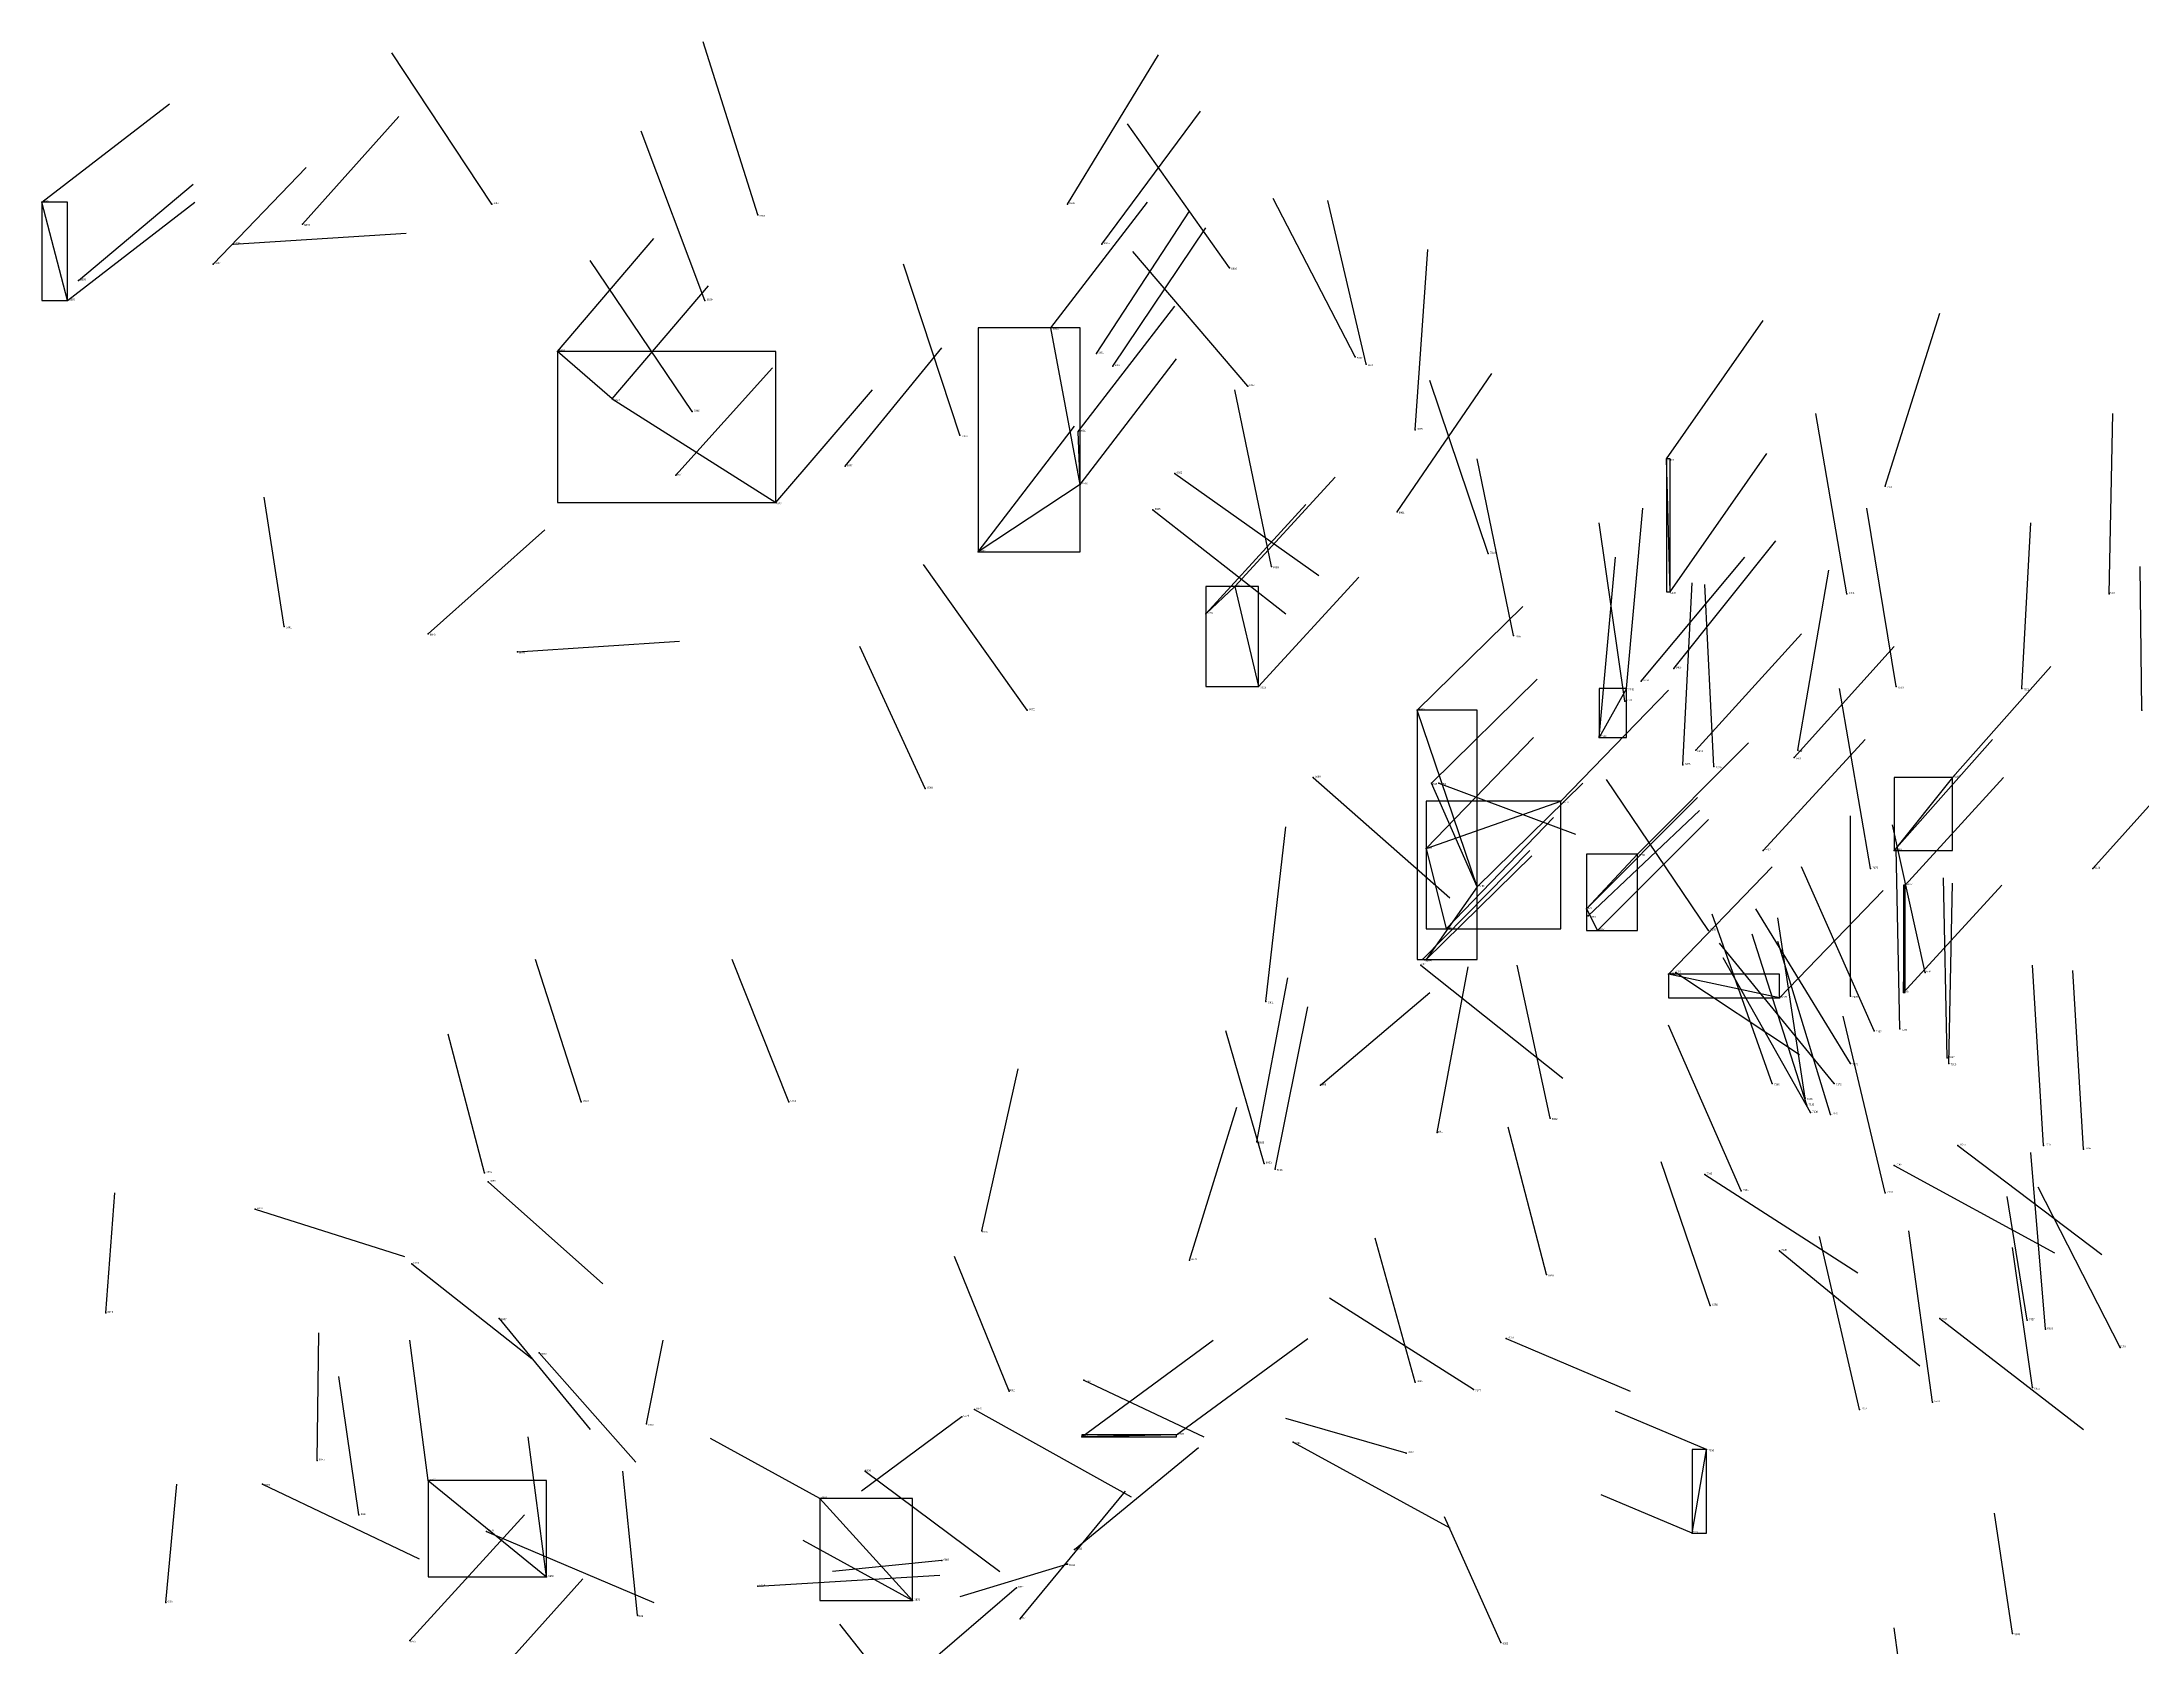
# Model space of a CAD drawing. Extents: x 59.1 to 70.8, y 600.3 to 605.1.
# Drawn here: x 61.275 to 62.428, y 604.205 to 605.087 of the extents above; entities that cross this region are included whole.
import ezdxf

# ---------------------------------------------------------------- set-up
doc = ezdxf.new("R2010")
doc.units = 0
for name, color, linetype in [('Clients', 3, 'CONTINUOUS'), ('Facilities', 3, 'CONTINUOUS'), ('Facilities_lines', 3, 'CONTINUOUS'), ('Min_max_boxes', 1, 'CONTINUOUS'), ('Normals', 1, 'CONTINUOUS'), ('Source_points', 5, 'CONTINUOUS'), ('Text', 3, 'CONTINUOUS')]:
    doc.layers.add(name, color=color, linetype=linetype)

msp = doc.modelspace()

# ---------------------------------------------------------------- linework, layer by layer
at = {"layer": 'Clients', "color": 5}
for p in [(61.275, 604.999, 457.229), (61.829, 604.93, 457.052), (61.558, 604.917, 456.92), (61.844, 604.873, 457.019), (62.167, 604.858, 456.777), (61.678, 604.834, 456.999), (61.789, 604.807, 456.928), (61.914, 604.773, 456.916), (61.943, 604.733, 456.991), (62.03, 604.72, 456.937), (62.13, 604.705, 460.041), (62.038, 604.68, 456.94), (62.109, 604.67, 456.903), (62.151, 604.641, 456.849), (62.292, 604.643, 456.644), (62.298, 604.624, 456.693), (62.046, 604.6, 456.766), (62.129, 604.599, 456.821), (62.035, 604.583, 456.871), (62.168, 604.575, 456.793), (61.846, 604.321, 457.377), (62.189, 604.314, 460.9), (61.552, 604.244, 453.974), (61.753, 604.231, 457.969)]:
    msp.add_point(p, dxfattribs=at)
at = {"layer": 'Facilities', "color": 3}
for p in [(61.522, 604.998, 459.392), (61.838, 604.998, 457.149), (61.418, 604.987, 456.957), (61.668, 604.992, 459.37), (61.38, 604.976, 458.136), (61.857, 604.976, 457.185), (61.369, 604.965, 457.099), (61.927, 604.963, 460.437), (61.295, 604.956, 457.148), (61.289, 604.945, 457.202), (61.639, 604.945, 459.293), (61.854, 604.916, 456.565), (61.863, 604.909, 456.713), (61.996, 604.914, 460.306), (62.002, 604.91, 457.872), (61.937, 604.898, 460.472), (61.588, 604.891, 456.952), (61.632, 604.884, 459.498), (61.779, 604.871, 459.21), (62.029, 604.874, 459.754), (61.623, 604.849, 456.987), (61.716, 604.854, 456.981), (61.897, 604.85, 460.519), (61.845, 604.844, 456.995), (62.287, 604.843, 459.709), (61.885, 604.83, 460.569), (62.019, 604.829, 456.726), (62.069, 604.806, 460.17), (61.95, 604.799, 459.043), (61.93, 604.788, 456.965), (62.169, 604.785, 456.729), (62.266, 604.784, 457.962), (62.41, 604.784, 460.284), (61.408, 604.766, 453.805), (61.487, 604.762, 457.308), (62.083, 604.761, 459.008), (61.536, 604.752, 458.11), (62.145, 604.732, 460.026), (62.153, 604.736, 456.72), (62.171, 604.743, 456.65), (62.293, 604.733, 457.966), (62.362, 604.732, 460.613), (62.144, 604.725, 458.962), (61.816, 604.72, 459.589), (62.428, 604.72, 460.843), (62.183, 604.698, 456.712), (62.239, 604.698, 460.103), (62.176, 604.69, 458.85), (62.193, 604.689, 458.915), (62.237, 604.694, 456.641), (61.76, 604.677, 453.87), (61.973, 604.683, 460.251), (62.042, 604.68, 460.712), (62.324, 604.683, 456.658), (62.035, 604.644, 456.774), (62.22, 604.643, 456.691), (62.279, 604.633, 459.604), (62.401, 604.633, 456.62), (62.063, 604.623, 456.929), (62.123, 604.611, 456.845), (62.124, 604.607, 456.898), (62.19, 604.599, 459.836), (62.033, 604.583, 456.818), (62.032, 604.58, 460.179), (62.172, 604.576, 460.505), (62.309, 604.576, 460.473), (61.947, 604.56, 457.963), (62.229, 604.562, 456.747), (62.268, 604.563, 458.889), (62.297, 604.565, 456.701), (62.281, 604.544, 459.558), (62.295, 604.545, 458.752), (62.268, 604.526, 459.674), (62.321, 604.529, 458.69), (62.322, 604.526, 458.747), (61.977, 604.514, 457.193), (62.225, 604.515, 459.448), (62.259, 604.515, 459.838), (61.571, 604.505, 453.925), (61.685, 604.505, 453.83), (62.243, 604.507, 459.078), (62.244, 604.503, 459.381), (62.103, 604.496, 455.163), (62.246, 604.499, 459.502), (62.257, 604.498, 459.312), (61.942, 604.483, 458.097), (62.041, 604.488, 458.116), (62.327, 604.481, 460.169), (62.374, 604.481, 458.567), (62.396, 604.479, 458.507), (61.946, 604.471, 453.807), (61.952, 604.468, 458.085), (62.292, 604.47, 460.373), (61.518, 604.466, 453.894), (61.52, 604.461, 459.636), (62.188, 604.465, 460.366), (62.208, 604.456, 459.074), (61.392, 604.446, 457.992), (62.287, 604.455, 459.195), (61.791, 604.434, 458.142), (62.229, 604.423, 460.02), (61.478, 604.416, 459.625), (61.905, 604.418, 458.019), (62.101, 604.41, 455.111), (61.31, 604.389, 453.775), (61.526, 604.386, 459.578), (62.191, 604.393, 453.866), (62.317, 604.386, 460.11), (62.079, 604.375, 460.689), (62.365, 604.385, 460.713), (62.375, 604.38, 458.433), (61.548, 604.367, 459.518), (62.416, 604.37, 460.157), (61.847, 604.352, 460.683), (61.806, 604.346, 453.939), (62.029, 604.351, 455.253), (62.061, 604.347, 459.022), (62.313, 604.34, 458.445), (62.368, 604.348, 455.217), (61.78, 604.332, 457.923), (61.787, 604.336, 457.567), (62.273, 604.336, 458.527), (61.607, 604.328, 459.472), (61.898, 604.322, 457.347), (61.962, 604.318, 459.277), (61.426, 604.308, 453.947), (62.024, 604.312, 460.559), (61.396, 604.295, 460.036), (61.487, 604.297, 453.957), (61.727, 604.302, 459.358), (61.702, 604.287, 457.948), (61.449, 604.278, 453.944), (61.519, 604.269, 459.423), (62.181, 604.268, 460.866), (61.769, 604.253, 457.918), (61.838, 604.251, 457.999), (61.842, 604.259, 457.353), (61.668, 604.239, 457.663), (61.81, 604.238, 457.835), (61.343, 604.23, 453.949), (61.602, 604.223, 453.978), (61.812, 604.221, 457.401), (61.477, 604.209, 457.506), (62.076, 604.208, 455.037), (62.357, 604.213, 455.179)]:
    msp.add_point(p, dxfattribs=at)
at = {"layer": 'Facilities_lines', "color": 3}
for p, q in [((61.289, 604.945, 457.202), (61.275, 604.999, 457.229)), ((61.845, 604.844, 456.995), (61.829, 604.93, 457.052)), ((61.588, 604.891, 456.952), (61.558, 604.917, 456.92)), ((61.588, 604.891, 456.952), (61.678, 604.834, 456.999)), ((61.845, 604.844, 456.995), (61.844, 604.873, 457.019)), ((62.169, 604.785, 456.729), (62.167, 604.858, 456.777)), ((61.845, 604.844, 456.995), (61.789, 604.807, 456.928)), ((61.93, 604.788, 456.965), (61.914, 604.773, 456.916)), ((61.93, 604.788, 456.965), (61.943, 604.733, 456.991)), ((62.145, 604.732, 460.026), (62.13, 604.705, 460.041)), ((62.063, 604.623, 456.929), (62.03, 604.72, 456.937)), ((62.063, 604.623, 456.929), (62.038, 604.68, 456.94)), ((62.324, 604.683, 456.658), (62.292, 604.643, 456.644)), ((62.035, 604.644, 456.774), (62.109, 604.67, 456.903)), ((62.035, 604.644, 456.774), (62.046, 604.6, 456.766)), ((62.123, 604.611, 456.845), (62.151, 604.641, 456.849)), ((62.063, 604.623, 456.929), (62.035, 604.583, 456.871)), ((62.297, 604.565, 456.701), (62.298, 604.624, 456.693)), ((62.123, 604.611, 456.845), (62.129, 604.599, 456.821)), ((62.229, 604.562, 456.747), (62.168, 604.575, 456.793)), ((61.898, 604.322, 457.347), (61.846, 604.321, 457.377)), ((62.181, 604.268, 460.866), (62.189, 604.314, 460.9)), ((61.487, 604.297, 453.957), (61.552, 604.244, 453.974)), ((61.702, 604.287, 457.948), (61.753, 604.231, 457.969))]:
    msp.add_line(p, q, dxfattribs=at)
at = {"layer": 'Min_max_boxes', "color": 1}
for p, q in [((61.289, 604.999, 457.202), (61.275, 604.999, 457.202)), ((61.275, 604.999, 457.202), (61.275, 604.945, 457.202)), ((61.289, 604.999, 457.229), (61.275, 604.999, 457.229)), ((61.275, 604.999, 457.229), (61.275, 604.945, 457.229)), ((61.275, 604.999, 457.202), (61.275, 604.999, 457.229)), ((61.289, 604.945, 457.202), (61.289, 604.999, 457.202)), ((61.289, 604.945, 457.229), (61.289, 604.999, 457.229)), ((61.289, 604.999, 457.202), (61.289, 604.999, 457.229)), ((61.275, 604.945, 457.202), (61.289, 604.945, 457.202)), ((61.275, 604.945, 457.229), (61.289, 604.945, 457.229)), ((61.275, 604.945, 457.202), (61.275, 604.945, 457.229)), ((61.289, 604.945, 457.202), (61.289, 604.945, 457.229)), ((61.845, 604.93, 456.928), (61.789, 604.93, 456.928)), ((61.789, 604.93, 456.928), (61.789, 604.807, 456.928)), ((61.845, 604.93, 457.052), (61.789, 604.93, 457.052)), ((61.789, 604.93, 457.052), (61.789, 604.807, 457.052)), ((61.789, 604.93, 456.928), (61.789, 604.93, 457.052)), ((61.845, 604.807, 456.928), (61.845, 604.93, 456.928)), ((61.845, 604.807, 457.052), (61.845, 604.93, 457.052)), ((61.845, 604.93, 456.928), (61.845, 604.93, 457.052)), ((61.678, 604.917, 456.92), (61.558, 604.917, 456.92)), ((61.558, 604.917, 456.92), (61.558, 604.834, 456.92)), ((61.678, 604.917, 456.999), (61.558, 604.917, 456.999)), ((61.558, 604.917, 456.999), (61.558, 604.834, 456.999)), ((61.558, 604.917, 456.92), (61.558, 604.917, 456.999)), ((61.678, 604.834, 456.92), (61.678, 604.917, 456.92)), ((61.678, 604.834, 456.999), (61.678, 604.917, 456.999)), ((61.678, 604.917, 456.92), (61.678, 604.917, 456.999)), ((62.169, 604.858, 456.729), (62.167, 604.858, 456.729)), ((62.167, 604.858, 456.729), (62.167, 604.785, 456.729)), ((62.169, 604.858, 456.777), (62.167, 604.858, 456.777)), ((62.167, 604.858, 456.777), (62.167, 604.785, 456.777)), ((62.167, 604.858, 456.729), (62.167, 604.858, 456.777)), ((62.169, 604.785, 456.729), (62.169, 604.858, 456.729)), ((62.169, 604.785, 456.777), (62.169, 604.858, 456.777)), ((62.169, 604.858, 456.729), (62.169, 604.858, 456.777)), ((61.558, 604.834, 456.92), (61.678, 604.834, 456.92)), ((61.558, 604.834, 456.999), (61.678, 604.834, 456.999)), ((61.558, 604.834, 456.92), (61.558, 604.834, 456.999)), ((61.678, 604.834, 456.92), (61.678, 604.834, 456.999)), ((61.789, 604.807, 456.928), (61.845, 604.807, 456.928)), ((61.789, 604.807, 457.052), (61.845, 604.807, 457.052)), ((61.789, 604.807, 456.928), (61.789, 604.807, 457.052)), ((61.845, 604.807, 456.928), (61.845, 604.807, 457.052)), ((61.943, 604.788, 456.916), (61.914, 604.788, 456.916)), ((61.914, 604.788, 456.916), (61.914, 604.733, 456.916)), ((61.943, 604.788, 456.991), (61.914, 604.788, 456.991)), ((61.914, 604.788, 456.991), (61.914, 604.733, 456.991)), ((61.914, 604.788, 456.916), (61.914, 604.788, 456.991)), ((61.943, 604.733, 456.916), (61.943, 604.788, 456.916)), ((61.943, 604.733, 456.991), (61.943, 604.788, 456.991)), ((61.943, 604.788, 456.916), (61.943, 604.788, 456.991)), ((62.167, 604.785, 456.729), (62.169, 604.785, 456.729)), ((62.167, 604.785, 456.777), (62.169, 604.785, 456.777)), ((62.167, 604.785, 456.729), (62.167, 604.785, 456.777)), ((62.169, 604.785, 456.729), (62.169, 604.785, 456.777)), ((61.914, 604.733, 456.916), (61.943, 604.733, 456.916)), ((61.914, 604.733, 456.991), (61.943, 604.733, 456.991)), ((61.914, 604.733, 456.916), (61.914, 604.733, 456.991)), ((61.943, 604.733, 456.916), (61.943, 604.733, 456.991)), ((62.145, 604.732, 460.026), (62.13, 604.732, 460.026)), ((62.13, 604.732, 460.026), (62.13, 604.705, 460.026)), ((62.145, 604.732, 460.041), (62.13, 604.732, 460.041)), ((62.13, 604.732, 460.041), (62.13, 604.705, 460.041)), ((62.13, 604.732, 460.026), (62.13, 604.732, 460.041)), ((62.145, 604.705, 460.026), (62.145, 604.732, 460.026)), ((62.145, 604.705, 460.041), (62.145, 604.732, 460.041)), ((62.145, 604.732, 460.026), (62.145, 604.732, 460.041)), ((62.063, 604.72, 456.871), (62.03, 604.72, 456.871)), ((62.03, 604.72, 456.871), (62.03, 604.583, 456.871)), ((62.063, 604.72, 456.94), (62.03, 604.72, 456.94)), ((62.03, 604.72, 456.94), (62.03, 604.583, 456.94)), ((62.03, 604.72, 456.871), (62.03, 604.72, 456.94)), ((62.063, 604.583, 456.871), (62.063, 604.72, 456.871)), ((62.063, 604.583, 456.94), (62.063, 604.72, 456.94)), ((62.063, 604.72, 456.871), (62.063, 604.72, 456.94)), ((62.13, 604.705, 460.026), (62.145, 604.705, 460.026)), ((62.13, 604.705, 460.041), (62.145, 604.705, 460.041)), ((62.13, 604.705, 460.026), (62.13, 604.705, 460.041)), ((62.145, 604.705, 460.026), (62.145, 604.705, 460.041)), ((62.324, 604.683, 456.644), (62.292, 604.683, 456.644)), ((62.292, 604.683, 456.644), (62.292, 604.643, 456.644)), ((62.324, 604.683, 456.658), (62.292, 604.683, 456.658)), ((62.292, 604.683, 456.658), (62.292, 604.643, 456.658)), ((62.292, 604.683, 456.644), (62.292, 604.683, 456.658)), ((62.324, 604.643, 456.644), (62.324, 604.683, 456.644)), ((62.324, 604.643, 456.658), (62.324, 604.683, 456.658)), ((62.324, 604.683, 456.644), (62.324, 604.683, 456.658)), ((62.109, 604.67, 456.766), (62.035, 604.67, 456.766)), ((62.035, 604.67, 456.766), (62.035, 604.6, 456.766)), ((62.109, 604.67, 456.903), (62.035, 604.67, 456.903)), ((62.035, 604.67, 456.903), (62.035, 604.6, 456.903)), ((62.035, 604.67, 456.766), (62.035, 604.67, 456.903)), ((62.109, 604.6, 456.766), (62.109, 604.67, 456.766)), ((62.109, 604.6, 456.903), (62.109, 604.67, 456.903)), ((62.109, 604.67, 456.766), (62.109, 604.67, 456.903)), ((62.151, 604.641, 456.821), (62.123, 604.641, 456.821)), ((62.123, 604.641, 456.821), (62.123, 604.599, 456.821)), ((62.151, 604.641, 456.849), (62.123, 604.641, 456.849)), ((62.123, 604.641, 456.849), (62.123, 604.599, 456.849)), ((62.123, 604.641, 456.821), (62.123, 604.641, 456.849)), ((62.151, 604.599, 456.821), (62.151, 604.641, 456.821)), ((62.151, 604.599, 456.849), (62.151, 604.641, 456.849)), ((62.151, 604.641, 456.821), (62.151, 604.641, 456.849)), ((62.292, 604.643, 456.644), (62.324, 604.643, 456.644)), ((62.292, 604.643, 456.658), (62.324, 604.643, 456.658)), ((62.292, 604.643, 456.644), (62.292, 604.643, 456.658)), ((62.324, 604.643, 456.644), (62.324, 604.643, 456.658)), ((62.298, 604.624, 456.693), (62.297, 604.624, 456.693)), ((62.297, 604.624, 456.693), (62.297, 604.565, 456.693)), ((62.298, 604.624, 456.701), (62.297, 604.624, 456.701)), ((62.297, 604.624, 456.701), (62.297, 604.565, 456.701)), ((62.297, 604.624, 456.693), (62.297, 604.624, 456.701)), ((62.298, 604.565, 456.693), (62.298, 604.624, 456.693)), ((62.298, 604.565, 456.701), (62.298, 604.624, 456.701)), ((62.298, 604.624, 456.693), (62.298, 604.624, 456.701)), ((62.035, 604.6, 456.766), (62.109, 604.6, 456.766)), ((62.035, 604.6, 456.903), (62.109, 604.6, 456.903)), ((62.035, 604.6, 456.766), (62.035, 604.6, 456.903)), ((62.109, 604.6, 456.766), (62.109, 604.6, 456.903)), ((62.123, 604.599, 456.821), (62.151, 604.599, 456.821)), ((62.123, 604.599, 456.849), (62.151, 604.599, 456.849)), ((62.123, 604.599, 456.821), (62.123, 604.599, 456.849)), ((62.151, 604.599, 456.821), (62.151, 604.599, 456.849)), ((62.03, 604.583, 456.871), (62.063, 604.583, 456.871)), ((62.03, 604.583, 456.94), (62.063, 604.583, 456.94)), ((62.03, 604.583, 456.871), (62.03, 604.583, 456.94)), ((62.063, 604.583, 456.871), (62.063, 604.583, 456.94)), ((62.229, 604.575, 456.747), (62.168, 604.575, 456.747)), ((62.168, 604.575, 456.747), (62.168, 604.562, 456.747)), ((62.229, 604.575, 456.793), (62.168, 604.575, 456.793)), ((62.168, 604.575, 456.793), (62.168, 604.562, 456.793)), ((62.168, 604.575, 456.747), (62.168, 604.575, 456.793)), ((62.229, 604.562, 456.747), (62.229, 604.575, 456.747)), ((62.229, 604.562, 456.793), (62.229, 604.575, 456.793)), ((62.229, 604.575, 456.747), (62.229, 604.575, 456.793)), ((62.168, 604.562, 456.747), (62.229, 604.562, 456.747)), ((62.168, 604.562, 456.793), (62.229, 604.562, 456.793)), ((62.168, 604.562, 456.747), (62.168, 604.562, 456.793)), ((62.229, 604.562, 456.747), (62.229, 604.562, 456.793)), ((62.297, 604.565, 456.693), (62.298, 604.565, 456.693)), ((62.297, 604.565, 456.701), (62.298, 604.565, 456.701)), ((62.297, 604.565, 456.693), (62.297, 604.565, 456.701)), ((62.298, 604.565, 456.693), (62.298, 604.565, 456.701)), ((61.898, 604.322, 457.347), (61.846, 604.322, 457.347)), ((61.846, 604.322, 457.347), (61.846, 604.321, 457.347)), ((61.898, 604.322, 457.377), (61.846, 604.322, 457.377)), ((61.846, 604.322, 457.377), (61.846, 604.321, 457.377)), ((61.846, 604.322, 457.347), (61.846, 604.322, 457.377)), ((61.846, 604.321, 457.347), (61.898, 604.321, 457.347)), ((61.846, 604.321, 457.377), (61.898, 604.321, 457.377)), ((61.846, 604.321, 457.347), (61.846, 604.321, 457.377)), ((61.898, 604.321, 457.347), (61.898, 604.322, 457.347)), ((61.898, 604.321, 457.377), (61.898, 604.322, 457.377)), ((61.898, 604.322, 457.347), (61.898, 604.322, 457.377)), ((61.898, 604.321, 457.347), (61.898, 604.321, 457.377)), ((62.189, 604.314, 460.866), (62.181, 604.314, 460.866)), ((62.181, 604.314, 460.866), (62.181, 604.268, 460.866)), ((62.189, 604.314, 460.9), (62.181, 604.314, 460.9)), ((62.181, 604.314, 460.9), (62.181, 604.268, 460.9)), ((62.181, 604.314, 460.866), (62.181, 604.314, 460.9)), ((62.189, 604.268, 460.866), (62.189, 604.314, 460.866)), ((62.189, 604.268, 460.9), (62.189, 604.314, 460.9)), ((62.189, 604.314, 460.866), (62.189, 604.314, 460.9)), ((61.552, 604.297, 453.957), (61.487, 604.297, 453.957)), ((61.487, 604.297, 453.957), (61.487, 604.244, 453.957)), ((61.552, 604.297, 453.974), (61.487, 604.297, 453.974)), ((61.487, 604.297, 453.974), (61.487, 604.244, 453.974)), ((61.487, 604.297, 453.957), (61.487, 604.297, 453.974)), ((61.552, 604.244, 453.957), (61.552, 604.297, 453.957)), ((61.552, 604.244, 453.974), (61.552, 604.297, 453.974)), ((61.552, 604.297, 453.957), (61.552, 604.297, 453.974)), ((61.753, 604.287, 457.948), (61.702, 604.287, 457.948)), ((61.702, 604.287, 457.948), (61.702, 604.231, 457.948)), ((61.753, 604.287, 457.969), (61.702, 604.287, 457.969)), ((61.702, 604.287, 457.969), (61.702, 604.231, 457.969)), ((61.702, 604.287, 457.948), (61.702, 604.287, 457.969)), ((61.753, 604.231, 457.948), (61.753, 604.287, 457.948)), ((61.753, 604.231, 457.969), (61.753, 604.287, 457.969)), ((61.753, 604.287, 457.948), (61.753, 604.287, 457.969)), ((62.181, 604.268, 460.866), (62.189, 604.268, 460.866)), ((62.181, 604.268, 460.9), (62.189, 604.268, 460.9)), ((62.181, 604.268, 460.866), (62.181, 604.268, 460.9)), ((62.189, 604.268, 460.866), (62.189, 604.268, 460.9)), ((61.487, 604.244, 453.957), (61.552, 604.244, 453.957)), ((61.487, 604.244, 453.974), (61.552, 604.244, 453.974)), ((61.487, 604.244, 453.957), (61.487, 604.244, 453.974)), ((61.552, 604.244, 453.957), (61.552, 604.244, 453.974)), ((61.702, 604.231, 457.948), (61.753, 604.231, 457.948)), ((61.702, 604.231, 457.969), (61.753, 604.231, 457.969)), ((61.702, 604.231, 457.948), (61.702, 604.231, 457.969)), ((61.753, 604.231, 457.948), (61.753, 604.231, 457.969))]:
    msp.add_line(p, q, dxfattribs=at)
at = {"layer": 'Normals', "color": 1}
for p, q in [((61.522, 604.998, 459.392), (61.467, 605.081, 459.385)), ((61.668, 604.992, 459.37), (61.638, 605.087, 459.362)), ((61.838, 604.998, 457.149), (61.888, 605.08, 457.178)), ((61.275, 604.999, 457.229), (61.345, 605.053, 457.276)), ((61.418, 604.987, 456.957), (61.471, 605.046, 457.018)), ((61.857, 604.976, 457.185), (61.911, 605.049, 457.226)), ((61.639, 604.945, 459.293), (61.604, 605.038, 459.286)), ((61.927, 604.963, 460.437), (61.871, 605.042, 460.462)), ((61.295, 604.956, 457.148), (61.358, 605.009, 457.205)), ((61.369, 604.965, 457.099), (61.42, 605.018, 457.167)), ((61.289, 604.945, 457.202), (61.359, 604.999, 457.249)), ((61.829, 604.93, 457.052), (61.882, 604.999, 457.102)), ((61.996, 604.914, 460.306), (61.951, 605.001, 460.327)), ((62.002, 604.91, 457.872), (61.981, 605, 457.91)), ((61.854, 604.916, 456.565), (61.905, 604.994, 456.601)), ((61.38, 604.976, 458.136), (61.475, 604.982, 458.104)), ((61.558, 604.917, 456.92), (61.611, 604.979, 456.978)), ((61.863, 604.909, 456.713), (61.914, 604.985, 456.753)), ((61.632, 604.884, 459.498), (61.576, 604.967, 459.497)), ((61.779, 604.871, 459.21), (61.748, 604.965, 459.196)), ((61.937, 604.898, 460.472), (61.874, 604.972, 460.493)), ((62.029, 604.874, 459.754), (62.036, 604.973, 459.744)), ((61.588, 604.891, 456.952), (61.641, 604.953, 457.01)), ((61.844, 604.873, 457.019), (61.897, 604.942, 457.069)), ((62.167, 604.858, 456.777), (62.22, 604.934, 456.815)), ((62.287, 604.843, 459.709), (62.317, 604.938, 459.709)), ((61.716, 604.854, 456.981), (61.769, 604.919, 457.035)), ((61.623, 604.849, 456.987), (61.676, 604.908, 457.047)), ((61.845, 604.844, 456.995), (61.898, 604.913, 457.045)), ((62.019, 604.829, 456.726), (62.071, 604.905, 456.766)), ((61.678, 604.834, 456.999), (61.731, 604.896, 457.057)), ((61.95, 604.799, 459.043), (61.93, 604.896, 459.03)), ((62.069, 604.806, 460.17), (62.037, 604.901, 460.175)), ((62.266, 604.784, 457.962), (62.249, 604.883, 457.962)), ((62.41, 604.784, 460.284), (62.412, 604.883, 460.297)), ((61.789, 604.807, 456.928), (61.842, 604.876, 456.978)), ((62.169, 604.785, 456.729), (62.222, 604.861, 456.767)), ((61.897, 604.85, 460.519), (61.976, 604.794, 460.493)), ((61.93, 604.788, 456.965), (61.985, 604.848, 457.022)), ((62.083, 604.761, 459.008), (62.063, 604.858, 458.996)), ((61.408, 604.766, 453.805), (61.397, 604.837, 453.874)), ((61.885, 604.83, 460.569), (61.958, 604.773, 460.53)), ((61.914, 604.773, 456.916), (61.969, 604.833, 456.973)), ((62.145, 604.732, 460.026), (62.154, 604.831, 460.014)), ((62.293, 604.733, 457.966), (62.277, 604.831, 457.955)), ((61.487, 604.762, 457.308), (61.551, 604.819, 457.36)), ((62.144, 604.725, 458.962), (62.13, 604.823, 458.952)), ((62.171, 604.743, 456.65), (62.227, 604.813, 456.694)), ((62.362, 604.732, 460.613), (62.367, 604.823, 460.654)), ((62.13, 604.705, 460.041), (62.139, 604.804, 460.029)), ((62.153, 604.736, 456.72), (62.21, 604.804, 456.766)), ((61.816, 604.72, 459.589), (61.759, 604.8, 459.609)), ((61.943, 604.733, 456.991), (61.998, 604.793, 457.048)), ((62.176, 604.69, 458.85), (62.181, 604.79, 458.842)), ((62.239, 604.698, 460.103), (62.256, 604.797, 460.099)), ((62.428, 604.72, 460.843), (62.427, 604.799, 460.904)), ((62.193, 604.689, 458.915), (62.188, 604.789, 458.909)), ((62.03, 604.72, 456.937), (62.088, 604.777, 456.995)), ((61.536, 604.752, 458.11), (61.625, 604.758, 458.064)), ((61.76, 604.677, 453.87), (61.724, 604.755, 453.921)), ((62.183, 604.698, 456.712), (62.241, 604.762, 456.762)), ((62.237, 604.694, 456.641), (62.292, 604.755, 456.697)), ((62.324, 604.683, 456.658), (62.378, 604.744, 456.715)), ((62.038, 604.68, 456.94), (62.096, 604.737, 456.998)), ((62.279, 604.633, 459.604), (62.262, 604.732, 459.606)), ((62.109, 604.67, 456.903), (62.168, 604.731, 456.956)), ((62.035, 604.644, 456.774), (62.094, 604.705, 456.827)), ((62.151, 604.641, 456.849), (62.212, 604.702, 456.9)), ((62.22, 604.643, 456.691), (62.276, 604.704, 456.747)), ((62.292, 604.643, 456.644), (62.346, 604.704, 456.701)), ((62.401, 604.633, 456.62), (62.453, 604.691, 456.683)), ((61.973, 604.683, 460.251), (62.048, 604.617, 460.244)), ((62.042, 604.68, 460.712), (62.117, 604.652, 460.652)), ((62.063, 604.623, 456.929), (62.121, 604.68, 456.987)), ((62.19, 604.599, 459.836), (62.134, 604.682, 459.84)), ((62.298, 604.624, 456.693), (62.352, 604.683, 456.752)), ((62.123, 604.611, 456.845), (62.184, 604.672, 456.896)), ((62.124, 604.607, 456.898), (62.185, 604.665, 456.952)), ((61.947, 604.56, 457.963), (61.958, 604.656, 457.937)), ((62.046, 604.6, 456.766), (62.105, 604.661, 456.819)), ((62.129, 604.599, 456.821), (62.19, 604.66, 456.872)), ((62.268, 604.563, 458.889), (62.268, 604.662, 458.876)), ((62.309, 604.576, 460.473), (62.291, 604.657, 460.529)), ((62.033, 604.583, 456.818), (62.092, 604.643, 456.872)), ((62.035, 604.583, 456.871), (62.093, 604.64, 456.929)), ((62.295, 604.545, 458.752), (62.293, 604.644, 458.737)), ((62.168, 604.575, 456.793), (62.225, 604.634, 456.85)), ((62.281, 604.544, 459.558), (62.241, 604.634, 459.575)), ((62.229, 604.562, 456.747), (62.286, 604.621, 456.805)), ((62.297, 604.565, 456.701), (62.351, 604.624, 456.76)), ((62.321, 604.529, 458.69), (62.319, 604.628, 458.678)), ((62.322, 604.526, 458.747), (62.324, 604.625, 458.731)), ((62.225, 604.515, 459.448), (62.192, 604.608, 459.464)), ((62.268, 604.526, 459.674), (62.216, 604.611, 459.672)), ((62.243, 604.507, 459.078), (62.228, 604.606, 459.072)), ((62.244, 604.503, 459.381), (62.214, 604.597, 459.397)), ((61.571, 604.505, 453.925), (61.546, 604.583, 453.983)), ((61.685, 604.505, 453.83), (61.654, 604.583, 453.885)), ((62.259, 604.515, 459.838), (62.196, 604.592, 459.83)), ((62.246, 604.499, 459.502), (62.198, 604.584, 459.524)), ((62.257, 604.498, 459.312), (62.228, 604.593, 459.325)), ((61.942, 604.483, 458.097), (61.959, 604.573, 458.058)), ((62.032, 604.58, 460.179), (62.11, 604.518, 460.182)), ((62.041, 604.488, 458.116), (62.058, 604.579, 458.078)), ((62.103, 604.496, 455.163), (62.085, 604.58, 455.214)), ((62.172, 604.576, 460.505), (62.24, 604.531, 460.447)), ((62.374, 604.481, 458.567), (62.368, 604.58, 458.552)), ((62.396, 604.479, 458.507), (62.39, 604.577, 458.49)), ((61.977, 604.514, 457.193), (62.037, 604.565, 457.255)), ((61.952, 604.468, 458.085), (61.97, 604.557, 458.043)), ((62.287, 604.455, 459.195), (62.264, 604.552, 459.197)), ((61.518, 604.466, 453.894), (61.498, 604.542, 453.956)), ((61.946, 604.471, 453.807), (61.925, 604.544, 453.872)), ((62.208, 604.456, 459.074), (62.168, 604.547, 459.064)), ((61.791, 604.434, 458.142), (61.811, 604.523, 458.101)), ((61.905, 604.418, 458.019), (61.931, 604.502, 457.972)), ((62.101, 604.41, 455.111), (62.08, 604.491, 455.166)), ((62.327, 604.481, 460.169), (62.406, 604.421, 460.182)), ((62.191, 604.393, 453.866), (62.164, 604.472, 453.922)), ((62.292, 604.47, 460.373), (62.38, 604.422, 460.368)), ((62.375, 604.38, 458.433), (62.367, 604.477, 458.408)), ((61.52, 604.461, 459.636), (61.583, 604.405, 459.583)), ((62.188, 604.465, 460.366), (62.272, 604.411, 460.364)), ((62.416, 604.37, 460.157), (62.371, 604.458, 460.174)), ((61.31, 604.389, 453.775), (61.315, 604.455, 453.85)), ((61.392, 604.446, 457.992), (61.474, 604.42, 457.941)), ((62.365, 604.385, 460.713), (62.354, 604.453, 460.786)), ((62.313, 604.34, 458.445), (62.3, 604.434, 458.414)), ((62.029, 604.351, 455.253), (62.007, 604.43, 455.31)), ((62.229, 604.423, 460.02), (62.306, 604.36, 460.01)), ((62.273, 604.336, 458.527), (62.251, 604.431, 458.506)), ((62.368, 604.348, 455.217), (62.357, 604.425, 455.28)), ((61.478, 604.416, 459.625), (61.544, 604.364, 459.571)), ((61.806, 604.346, 453.939), (61.776, 604.42, 453.999)), ((61.526, 604.386, 459.578), (61.576, 604.325, 459.517)), ((62.061, 604.347, 459.022), (61.982, 604.397, 458.986)), ((62.317, 604.386, 460.11), (62.396, 604.325, 460.104)), ((61.426, 604.308, 453.947), (61.427, 604.378, 454.018)), ((61.898, 604.322, 457.347), (61.97, 604.375, 457.393)), ((62.079, 604.375, 460.689), (62.147, 604.346, 460.621)), ((61.487, 604.297, 453.957), (61.477, 604.374, 454.02)), ((61.548, 604.367, 459.518), (61.601, 604.307, 459.458)), ((61.607, 604.328, 459.472), (61.616, 604.374, 459.56)), ((61.846, 604.321, 457.377), (61.918, 604.374, 457.423)), ((61.449, 604.278, 453.944), (61.438, 604.354, 454.008)), ((61.847, 604.352, 460.683), (61.913, 604.321, 460.615)), ((61.78, 604.332, 457.923), (61.725, 604.291, 457.996)), ((61.787, 604.336, 457.567), (61.873, 604.288, 457.549)), ((62.024, 604.312, 460.559), (61.958, 604.331, 460.632)), ((62.189, 604.314, 460.9), (62.139, 604.335, 460.984)), ((61.552, 604.244, 453.974), (61.542, 604.321, 454.037)), ((61.702, 604.287, 457.948), (61.642, 604.32, 458.021)), ((61.962, 604.318, 459.277), (62.048, 604.271, 459.295)), ((61.842, 604.259, 457.353), (61.91, 604.315, 457.401)), ((61.343, 604.23, 453.949), (61.349, 604.295, 454.025)), ((61.396, 604.295, 460.036), (61.482, 604.254, 460.007)), ((61.602, 604.223, 453.978), (61.594, 604.302, 454.039)), ((61.727, 604.302, 459.358), (61.801, 604.247, 459.318)), ((61.812, 604.221, 457.401), (61.87, 604.291, 457.443)), ((62.181, 604.268, 460.866), (62.131, 604.289, 460.95)), ((61.477, 604.209, 457.506), (61.54, 604.278, 457.541)), ((62.076, 604.208, 455.037), (62.045, 604.277, 455.102)), ((62.357, 604.213, 455.179), (62.347, 604.279, 455.253)), ((61.519, 604.269, 459.423), (61.611, 604.23, 459.415)), ((61.753, 604.231, 457.969), (61.693, 604.264, 458.042)), ((61.769, 604.253, 457.918), (61.709, 604.247, 457.998)), ((61.838, 604.251, 457.999), (61.779, 604.233, 458.078)), ((61.51, 604.174, 457.501), (61.572, 604.243, 457.538)), ((61.668, 604.239, 457.663), (61.768, 604.245, 457.656)), ((61.81, 604.238, 457.835), (61.759, 604.194, 457.909)), ((61.77, 604.146, 454.604), (61.713, 604.218, 454.644)), ((62.302, 604.141, 455.286), (62.292, 604.216, 455.352))]:
    msp.add_line(p, q, dxfattribs=at)
at = {"layer": 'Source_points', "color": 5}
for p in [(61.275, 604.999, 457.229), (61.522, 604.998, 459.392), (61.838, 604.998, 457.149), (61.418, 604.987, 456.957), (61.668, 604.992, 459.37), (61.38, 604.976, 458.136), (61.857, 604.976, 457.185), (61.369, 604.965, 457.099), (61.927, 604.963, 460.437), (61.295, 604.956, 457.148), (61.289, 604.945, 457.202), (61.639, 604.945, 459.293), (61.829, 604.93, 457.052), (61.558, 604.917, 456.92), (61.854, 604.916, 456.565), (61.863, 604.909, 456.713), (61.996, 604.914, 460.306), (62.002, 604.91, 457.872), (61.937, 604.898, 460.472), (61.588, 604.891, 456.952), (61.632, 604.884, 459.498), (61.779, 604.871, 459.21), (61.844, 604.873, 457.019), (62.029, 604.874, 459.754), (61.623, 604.849, 456.987), (61.716, 604.854, 456.981), (61.897, 604.85, 460.519), (62.167, 604.858, 456.777), (61.845, 604.844, 456.995), (62.287, 604.843, 459.709), (61.678, 604.834, 456.999), (61.885, 604.83, 460.569), (62.019, 604.829, 456.726), (61.789, 604.807, 456.928), (62.069, 604.806, 460.17), (61.95, 604.799, 459.043), (61.93, 604.788, 456.965), (62.169, 604.785, 456.729), (62.266, 604.784, 457.962), (62.41, 604.784, 460.284), (61.914, 604.773, 456.916), (61.408, 604.766, 453.805), (61.487, 604.762, 457.308), (62.083, 604.761, 459.008), (61.536, 604.752, 458.11), (61.943, 604.733, 456.991), (62.145, 604.732, 460.026), (62.153, 604.736, 456.72), (62.171, 604.743, 456.65), (62.293, 604.733, 457.966), (62.362, 604.732, 460.613), (62.144, 604.725, 458.962), (61.816, 604.72, 459.589), (62.03, 604.72, 456.937), (62.428, 604.72, 460.843), (62.13, 604.705, 460.041), (62.183, 604.698, 456.712), (62.239, 604.698, 460.103), (62.176, 604.69, 458.85), (62.193, 604.689, 458.915), (62.237, 604.694, 456.641), (61.76, 604.677, 453.87), (61.973, 604.683, 460.251), (62.038, 604.68, 456.94), (62.042, 604.68, 460.712), (62.324, 604.683, 456.658), (62.109, 604.67, 456.903), (62.035, 604.644, 456.774), (62.151, 604.641, 456.849), (62.22, 604.643, 456.691), (62.292, 604.643, 456.644), (62.279, 604.633, 459.604), (62.401, 604.633, 456.62), (62.063, 604.623, 456.929), (62.298, 604.624, 456.693), (62.123, 604.611, 456.845), (62.124, 604.607, 456.898), (62.046, 604.6, 456.766), (62.129, 604.599, 456.821), (62.19, 604.599, 459.836), (62.033, 604.583, 456.818), (62.035, 604.583, 456.871), (62.032, 604.58, 460.179), (62.168, 604.575, 456.793), (62.172, 604.576, 460.505), (62.309, 604.576, 460.473), (61.947, 604.56, 457.963), (62.229, 604.562, 456.747), (62.268, 604.563, 458.889), (62.297, 604.565, 456.701), (62.281, 604.544, 459.558), (62.295, 604.545, 458.752), (62.268, 604.526, 459.674), (62.321, 604.529, 458.69), (62.322, 604.526, 458.747), (61.977, 604.514, 457.193), (62.225, 604.515, 459.448), (62.259, 604.515, 459.838), (61.571, 604.505, 453.925), (61.685, 604.505, 453.83), (62.243, 604.507, 459.078), (62.244, 604.503, 459.381), (62.103, 604.496, 455.163), (62.246, 604.499, 459.502), (62.257, 604.498, 459.312), (61.942, 604.483, 458.097), (62.041, 604.488, 458.116), (62.327, 604.481, 460.169), (62.374, 604.481, 458.567), (62.396, 604.479, 458.507), (61.946, 604.471, 453.807), (61.952, 604.468, 458.085), (62.292, 604.47, 460.373), (61.518, 604.466, 453.894), (61.52, 604.461, 459.636), (62.188, 604.465, 460.366), (62.208, 604.456, 459.074), (61.392, 604.446, 457.992), (62.287, 604.455, 459.195), (61.791, 604.434, 458.142), (62.229, 604.423, 460.02), (61.478, 604.416, 459.625), (61.905, 604.418, 458.019), (62.101, 604.41, 455.111), (61.31, 604.389, 453.775), (61.526, 604.386, 459.578), (62.191, 604.393, 453.866), (62.317, 604.386, 460.11), (62.079, 604.375, 460.689), (62.365, 604.385, 460.713), (62.375, 604.38, 458.433), (61.548, 604.367, 459.518), (62.416, 604.37, 460.157), (61.847, 604.352, 460.683), (61.806, 604.346, 453.939), (62.029, 604.351, 455.253), (62.061, 604.347, 459.022), (62.313, 604.34, 458.445), (62.368, 604.348, 455.217), (61.78, 604.332, 457.923), (61.787, 604.336, 457.567), (62.273, 604.336, 458.527), (61.607, 604.328, 459.472), (61.846, 604.321, 457.377), (61.898, 604.322, 457.347), (61.962, 604.318, 459.277), (61.426, 604.308, 453.947), (62.024, 604.312, 460.559), (62.189, 604.314, 460.9), (61.396, 604.295, 460.036), (61.487, 604.297, 453.957), (61.727, 604.302, 459.358), (61.702, 604.287, 457.948), (61.449, 604.278, 453.944), (61.519, 604.269, 459.423), (62.181, 604.268, 460.866), (61.769, 604.253, 457.918), (61.838, 604.251, 457.999), (61.842, 604.259, 457.353), (61.552, 604.244, 453.974), (61.668, 604.239, 457.663), (61.81, 604.238, 457.835), (61.343, 604.23, 453.949), (61.753, 604.231, 457.969), (61.602, 604.223, 453.978), (61.812, 604.221, 457.401), (61.477, 604.209, 457.506), (62.076, 604.208, 455.037), (62.357, 604.213, 455.179)]:
    msp.add_point(p, dxfattribs=at)

# ---------------------------------------------------------------- texts
at = {"layer": 'Text', "color": 3}
for s, p in [('6894', (61.276, 604.999, 457.229)), ('6957', (61.523, 604.998, 459.392)), ('6906', (61.839, 604.998, 457.149)), ('6873', (61.419, 604.986, 456.957)), ('6961', (61.669, 604.991, 459.37)), ('6895', (61.381, 604.976, 458.136)), ('6905', (61.858, 604.976, 457.185)), ('6883', (61.37, 604.965, 457.099)), ('6966', (61.928, 604.962, 460.437)), ('6885', (61.296, 604.956, 457.148)), ('6887', (61.29, 604.945, 457.202)), ('6989', (61.64, 604.945, 459.293)), ('6903', (61.83, 604.929, 457.052)), ('6866', (61.559, 604.917, 456.92)), ('6915', (61.855, 604.916, 456.565)), ('6922', (61.864, 604.909, 456.713)), ('6968', (61.997, 604.913, 460.306)), ('6871', (62.003, 604.909, 457.872)), ('6964', (61.938, 604.898, 460.472)), ('6853', (61.589, 604.89, 456.952)), ('6998', (61.633, 604.884, 459.498)), ('7000', (61.78, 604.87, 459.21)), ('6904', (61.845, 604.873, 457.019)), ('6975', (62.03, 604.874, 459.754)), ('6867', (61.623, 604.849, 456.987)), ('6869', (61.717, 604.854, 456.981)), ('6962', (61.898, 604.85, 460.519)), ('6484', (62.168, 604.857, 456.777)), ('6916', (61.846, 604.844, 456.995)), ('7171', (62.288, 604.842, 459.709)), ('6872', (61.678, 604.833, 456.999)), ('6965', (61.886, 604.83, 460.569)), ('6901', (62.02, 604.828, 456.726)), ('6920', (61.79, 604.807, 456.928)), ('7044', (62.07, 604.806, 460.17)), ('6999', (61.951, 604.798, 459.043)), ('6911', (61.931, 604.788, 456.965)), ('6480', (62.169, 604.784, 456.729)), ('6558', (62.267, 604.784, 457.962)), ('7039', (62.41, 604.784, 460.284)), ('6910', (61.915, 604.773, 456.916)), ('6941', (61.409, 604.765, 453.805)), ('6949', (61.488, 604.761, 457.308)), ('7180', (62.084, 604.76, 459.008)), ('6909', (61.537, 604.751, 458.11)), ('6460', (62.172, 604.743, 456.65)), ('6923', (61.944, 604.732, 456.991)), ('7042', (62.146, 604.731, 460.026)), ('6474', (62.154, 604.736, 456.72)), ('6539', (62.294, 604.732, 457.966)), ('7021', (62.363, 604.731, 460.613)), ('6972', (61.817, 604.72, 459.589)), ('6900', (62.031, 604.72, 456.937)), ('7193', (62.145, 604.725, 458.962)), ('7038', (62.131, 604.705, 460.041)), ('6498', (62.184, 604.697, 456.712)), ('7041', (62.239, 604.697, 460.103)), ('7206', (62.177, 604.69, 458.85)), ('7220', (62.194, 604.688, 458.915)), ('6471', (62.238, 604.693, 456.641)), ('6948', (61.761, 604.677, 453.87)), ('6969', (61.974, 604.683, 460.251)), ('6896', (62.038, 604.679, 456.94)), ('6994', (62.043, 604.679, 460.712)), ('6468', (62.325, 604.683, 456.658)), ('6510', (62.11, 604.669, 456.903)), ('6899', (62.035, 604.644, 456.774)), ('6489', (62.152, 604.64, 456.849)), ('6462', (62.221, 604.643, 456.691)), ('6469', (62.293, 604.643, 456.644)), ('7175', (62.28, 604.633, 459.604)), ('6464', (62.402, 604.633, 456.62)), ('6490', (62.064, 604.623, 456.929)), ('6477', (62.299, 604.624, 456.693)), ('6476', (62.123, 604.611, 456.845)), ('6483', (62.125, 604.606, 456.898)), ('6472', (62.047, 604.6, 456.766)), ('6504', (62.13, 604.599, 456.821)), ('7155', (62.191, 604.599, 459.836)), ('6897', (62.034, 604.582, 456.818)), ('6898', (62.035, 604.582, 456.871)), ('7001', (62.032, 604.58, 460.179)), ('6481', (62.169, 604.575, 456.793)), ('7023', (62.172, 604.576, 460.505)), ('7034', (62.309, 604.576, 460.473)), ('6902', (61.948, 604.559, 457.963)), ('6475', (62.23, 604.562, 456.747)), ('7205', (62.269, 604.562, 458.889)), ('6465', (62.297, 604.565, 456.701)), ('7152', (62.282, 604.543, 459.558)), ('7199', (62.296, 604.544, 458.752)), ('7173', (62.269, 604.525, 459.674)), ('7217', (62.322, 604.529, 458.69)), ('7203', (62.323, 604.525, 458.747)), ('6908', (61.977, 604.514, 457.193)), ('7169', (62.226, 604.514, 459.448)), ('7172', (62.26, 604.514, 459.838)), ('6944', (61.572, 604.505, 453.925)), ('6951', (61.686, 604.505, 453.83)), ('7105', (62.244, 604.506, 459.078)), ('7139', (62.245, 604.503, 459.381)), ('6802', (62.104, 604.495, 455.163)), ('7138', (62.247, 604.499, 459.502)), ('7179', (62.258, 604.498, 459.312)), ('6933', (61.943, 604.482, 458.097)), ('6891', (62.041, 604.488, 458.116)), ('7025', (62.328, 604.481, 460.169)), ('7219', (62.375, 604.481, 458.567)), ('7195', (62.397, 604.479, 458.507)), ('6952', (61.519, 604.466, 453.894)), ('6953', (61.947, 604.471, 453.807)), ('6935', (61.953, 604.467, 458.085)), ('7043', (62.293, 604.47, 460.373)), ('6959', (61.521, 604.461, 459.636)), ('7040', (62.189, 604.465, 460.366)), ('7181', (62.209, 604.456, 459.074)), ('7174', (62.288, 604.455, 459.195)), ('6946', (61.393, 604.446, 457.992)), ('6928', (61.791, 604.433, 458.142)), ('7045', (62.23, 604.423, 460.02)), ('6996', (61.479, 604.416, 459.625)), ('6931', (61.906, 604.418, 458.019)), ('6803', (62.102, 604.409, 455.111)), ('6943', (61.311, 604.389, 453.775)), ('6997', (61.527, 604.385, 459.578)), ('6756', (62.192, 604.393, 453.866)), ('7037', (62.318, 604.385, 460.11)), ('7027', (62.366, 604.385, 460.713)), ('7028', (62.08, 604.375, 460.689)), ('6563', (62.376, 604.38, 458.433)), ('6956', (61.549, 604.366, 459.518)), ('7003', (62.416, 604.37, 460.157)), ('6967', (61.848, 604.351, 460.683)), ('6865', (62.03, 604.351, 455.253)), ('6942', (61.806, 604.346, 453.939)), ('7177', (62.062, 604.346, 459.022)), ('6561', (62.314, 604.34, 458.445)), ('6815', (62.369, 604.347, 455.217)), ('6876', (61.781, 604.332, 457.923)), ('6879', (61.788, 604.336, 457.567)), ('7222', (62.274, 604.336, 458.527)), ('6987', (61.608, 604.327, 459.472)), ('6884', (61.846, 604.321, 457.377)), ('6907', (61.899, 604.322, 457.347)), ('6986', (61.963, 604.317, 459.277)), ('6945', (61.427, 604.308, 453.947)), ('7002', (62.025, 604.312, 460.559)), ('7030', (62.19, 604.313, 460.9)), ('6978', (61.397, 604.294, 460.036)), ('6940', (61.488, 604.297, 453.957)), ('6988', (61.727, 604.302, 459.358)), ('6892', (61.703, 604.287, 457.948)), ('6947', (61.45, 604.278, 453.944)), ('6990', (61.52, 604.269, 459.423)), ('6888', (61.843, 604.259, 457.353)), ('7013', (62.181, 604.268, 460.866)), ('6880', (61.77, 604.253, 457.918)), ('6889', (61.839, 604.25, 457.999)), ('6950', (61.553, 604.244, 453.974)), ('6954', (61.669, 604.239, 457.663)), ('6874', (61.811, 604.238, 457.835)), ('6937', (61.344, 604.23, 453.949)), ('6875', (61.754, 604.231, 457.969)), ('6938', (61.602, 604.222, 453.978)), ('6917', (61.812, 604.221, 457.401)), ('6955', (61.477, 604.208, 457.506)), ('6823', (62.077, 604.207, 455.037)), ('6805', (62.358, 604.212, 455.179))]:
    msp.add_text(s, height=0.001, dxfattribs=at).set_placement(p)

doc.saveas('drawing.dxf')
